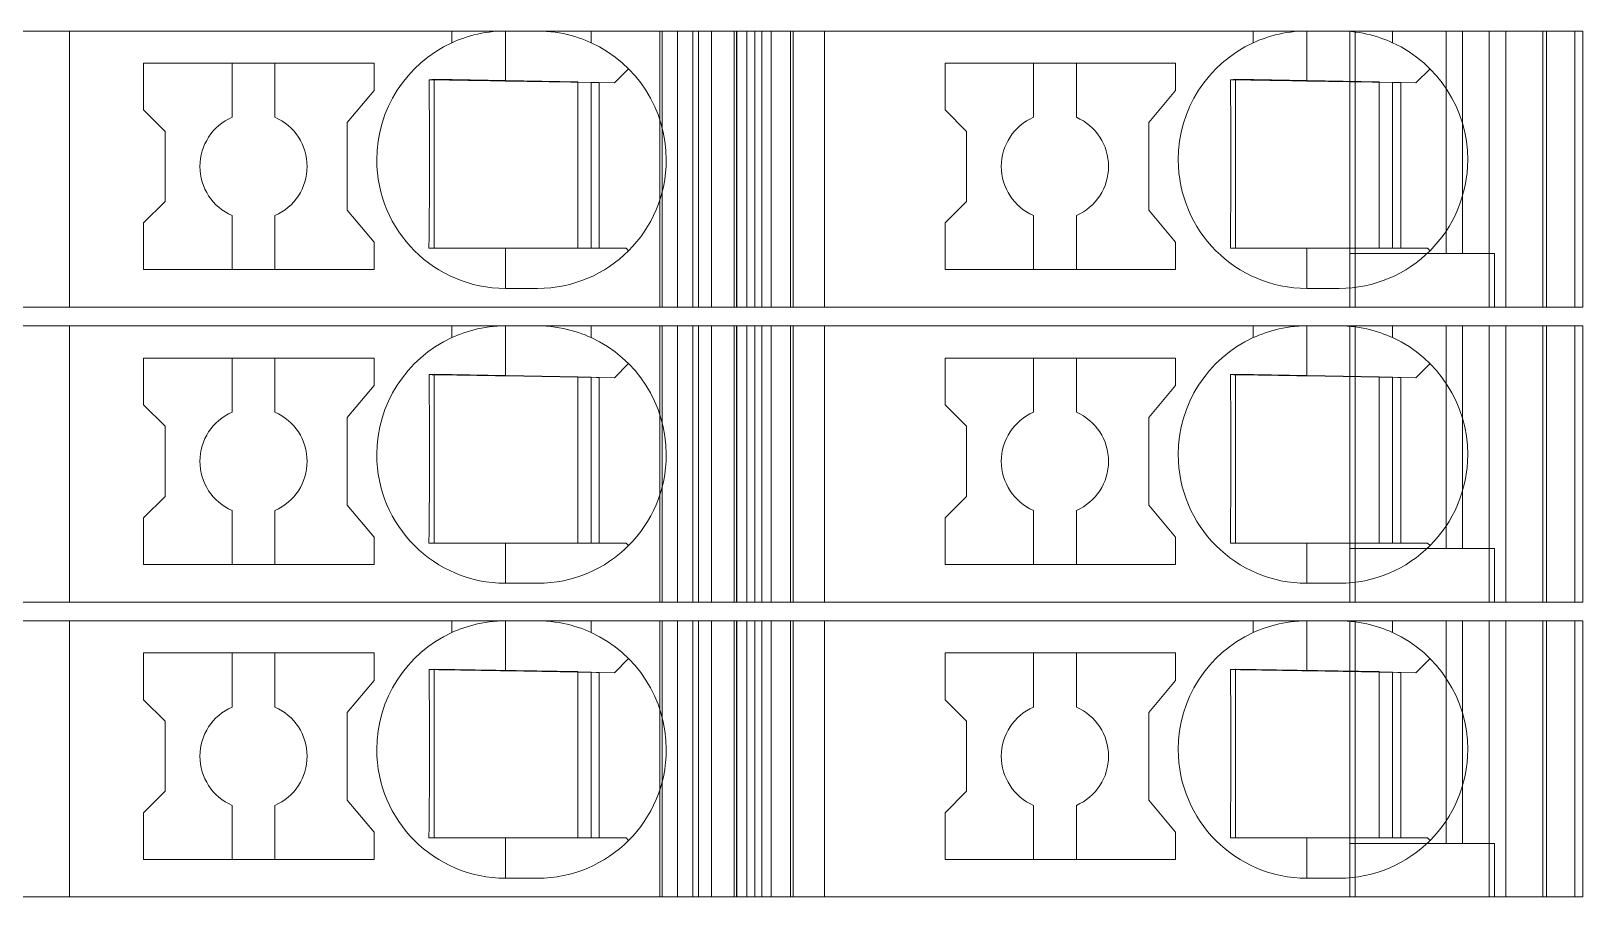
# Model space of a CAD drawing. Header units: millimetres. Extents: x 0 to 1680, y 0 to 1188.
# Drawn here: x 912.2 to 941.15, y 484.85 to 501 of the extents above; entities that cross this region are included whole.
import ezdxf
from ezdxf.enums import TextEntityAlignment as Align

# ---------------------------------------------------------------- set-up
doc = ezdxf.new("R2010")
doc.units = ezdxf.units.MM
for name, color, linetype, lineweight in [('EPLAN309', 5, 'Continuous', 5), ('EPLAN493', 5, 'Continuous', 5), ('MAIN-1', 7, 'Continuous', 5), ('MAIN-2', 7, 'Continuous', 5)]:
    doc.layers.add(name, color=color, linetype=linetype, lineweight=lineweight)
doc.styles.add('Tahoma', font='')
doc.styles.get('Tahoma').set_extended_font_data('Tahoma')

# ---------------------------------------------------------------- blocks, each defined once
blk = doc.blocks.new('EPLSYM_LibrarySPECIAL_Symbol12_Variant0_Placement8_7')
at = {"layer": 'EPLAN309', "lineweight": 13, "ltscale": 16}
blk.add_lwpolyline([(0, -5.15), (68.15, -5.15), (68.15, 0), (0, 0)], close=True, dxfattribs=at)
at = {"layer": 'EPLAN493', "color": 5, "style": 'Tahoma'}
blk.add_attdef('17_20450', text='', height=2.3478, dxfattribs=at).set_placement((0, -21.83478), align=Align.MIDDLE_RIGHT)
blk = doc.blocks.new('EPLSYM_LibrarySPECIAL_Symbol12_Variant0_Placement8_8')
at = {"layer": 'EPLAN309', "lineweight": 13, "ltscale": 16}
blk.add_lwpolyline([(0, -5.15), (68.15, -5.15), (68.15, 0), (0, 0)], close=True, dxfattribs=at)
at = {"layer": 'EPLAN493', "color": 5, "style": 'Tahoma'}
blk.add_attdef('17_20450', text='', height=2.3478, dxfattribs=at).set_placement((0, -21.83478), align=Align.MIDDLE_RIGHT)
blk = doc.blocks.new('EPLSYM_LibrarySPECIAL_Symbol12_Variant0_Placement8_9')
at = {"layer": 'EPLAN309', "lineweight": 13, "ltscale": 16}
blk.add_lwpolyline([(0, -5.15), (68.15, -5.15), (68.15, 0), (0, 0)], close=True, dxfattribs=at)
at = {"layer": 'EPLAN493', "color": 5, "style": 'Tahoma'}
blk.add_attdef('17_20450', text='', height=2.3478, dxfattribs=at).set_placement((0, -21.83478), align=Align.MIDDLE_RIGHT)

msp = doc.modelspace()

# ---------------------------------------------------------------- linework, layer by layer
at = {"layer": 'MAIN-1'}
for p, q in [((912.919, 501), (912.2, 501)), ((920.05, 501), (912.919, 501)), ((912.919, 501), (912.919, 495.85)), ((920.05, 501), (921.05, 501)), ((920.05, 500.782), (920.05, 501)), ((920.213, 500.849), (920.156, 500.827)), ((920.272, 500.87), (920.213, 500.849)), ((920.333, 500.89), (920.272, 500.87)), ((920.397, 500.909), (920.333, 500.89)), ((920.463, 500.927), (920.397, 500.909)), ((920.531, 500.943), (920.463, 500.927)), ((920.601, 500.958), (920.531, 500.943)), ((920.673, 500.97), (920.601, 500.958)), ((920.746, 500.981), (920.673, 500.97)), ((920.821, 500.989), (920.746, 500.981)), ((920.897, 500.995), (920.821, 500.989)), ((920.973, 500.999), (920.897, 500.995)), ((921.05, 501), (920.973, 500.999)), ((921.05, 500.068), (921.05, 501)), ((921.05, 501), (921.65, 501)), ((921.65, 501), (921.732, 500.999)), ((922.65, 501), (921.65, 501)), ((921.732, 500.999), (921.814, 500.994)), ((921.814, 500.994), (921.896, 500.987)), ((921.896, 500.987), (921.975, 500.978)), ((921.975, 500.978), (922.053, 500.966)), ((922.053, 500.966), (922.13, 500.952)), ((922.13, 500.952), (922.204, 500.935)), ((922.204, 500.935), (922.275, 500.917)), ((922.275, 500.917), (922.345, 500.897)), ((922.345, 500.897), (922.411, 500.876)), ((922.411, 500.876), (922.475, 500.854)), ((922.475, 500.854), (922.536, 500.831)), ((922.65, 501), (925.704, 501)), ((922.65, 500.782), (922.65, 501)), ((925.832, 501), (925.704, 501)), ((925.704, 495.85), (925.704, 501)), ((925.832, 501), (926.367, 501)), ((925.832, 495.85), (925.832, 501)), ((927, 501), (926.367, 501)), ((926.367, 495.85), (926.367, 501)), ((927, 501), (935, 501)), ((927, 495.85), (927, 501)), ((935, 501), (936, 501)), ((935, 500.782), (935, 501)), ((935.163, 500.849), (935.106, 500.827)), ((935.222, 500.87), (935.163, 500.849)), ((935.283, 500.89), (935.222, 500.87)), ((935.347, 500.909), (935.283, 500.89)), ((935.413, 500.927), (935.347, 500.909)), ((935.481, 500.943), (935.413, 500.927)), ((935.551, 500.958), (935.481, 500.943)), ((935.622, 500.97), (935.551, 500.958)), ((935.696, 500.981), (935.622, 500.97)), ((935.771, 500.989), (935.696, 500.981)), ((935.847, 500.995), (935.771, 500.989)), ((935.923, 500.999), (935.847, 500.995)), ((936, 501), (935.923, 500.999)), ((936, 500.068), (936, 501)), ((936, 501), (936.6, 501)), ((936.6, 501), (936.677, 500.999)), ((937.6, 501), (936.6, 501)), ((936.677, 500.999), (936.753, 500.995)), ((936.753, 500.995), (936.829, 500.989)), ((936.829, 500.989), (936.904, 500.981)), ((936.904, 500.981), (936.978, 500.97)), ((936.978, 500.97), (937.049, 500.958)), ((937.049, 500.958), (937.119, 500.943)), ((937.119, 500.943), (937.187, 500.927)), ((937.187, 500.927), (937.253, 500.909)), ((937.253, 500.909), (937.317, 500.89)), ((937.317, 500.89), (937.378, 500.87)), ((937.378, 500.87), (937.437, 500.849)), ((937.437, 500.849), (937.494, 500.827)), ((937.6, 501), (941, 501)), ((937.6, 500.782), (937.6, 501)), ((941, 495.85), (941, 501)), ((920.102, 500.805), (920.05, 500.782)), ((920.156, 500.827), (920.102, 500.805)), ((922.536, 500.831), (922.594, 500.806)), ((922.594, 500.806), (922.65, 500.782)), ((935.052, 500.805), (935, 500.782)), ((935.106, 500.827), (935.052, 500.805)), ((937.494, 500.827), (937.548, 500.805)), ((937.548, 500.805), (937.6, 500.782)), ((914.3, 500.4), (914.3, 499.529)), ((914.3, 500.4), (918.6, 500.4)), ((915.95, 500.4), (915.95, 499.392)), ((916.75, 499.392), (916.75, 500.4)), ((918.6, 499.889), (918.6, 500.4)), ((923.083, 500.033), (923.347, 500.297)), ((929.25, 500.4), (929.25, 499.529)), ((929.25, 500.4), (933.55, 500.4)), ((930.9, 500.4), (930.9, 499.392)), ((931.7, 499.392), (931.7, 500.4)), ((933.55, 499.889), (933.55, 500.4)), ((938.033, 500.033), (938.297, 500.297)), ((919.624, 500.092), (919.625, 500.022)), ((919.685, 500.091), (919.624, 500.092)), ((919.625, 500.022), (919.625, 499.95)), ((919.746, 500.09), (919.685, 500.091)), ((919.721, 500.091), (919.721, 496.95)), ((919.809, 500.089), (919.746, 500.09)), ((919.873, 500.088), (919.809, 500.089)), ((919.937, 500.087), (919.873, 500.088)), ((920.003, 500.086), (919.937, 500.087)), ((920.071, 500.085), (920.003, 500.086)), ((920.14, 500.084), (920.071, 500.085)), ((920.21, 500.082), (920.14, 500.084)), ((920.283, 500.081), (920.21, 500.082)), ((920.358, 500.08), (920.283, 500.081)), ((920.435, 500.079), (920.358, 500.08)), ((920.514, 500.077), (920.435, 500.079)), ((920.597, 500.076), (920.514, 500.077)), ((920.682, 500.075), (920.597, 500.076)), ((920.771, 500.073), (920.682, 500.075)), ((920.862, 500.071), (920.771, 500.073)), ((920.955, 500.07), (920.862, 500.071)), ((921.05, 500.068), (920.955, 500.07)), ((921.05, 500.068), (923.083, 500.033)), ((922.4, 500.045), (922.4, 496.95)), ((922.65, 496.95), (922.65, 500.04)), ((922.8, 500.038), (922.8, 496.95)), ((934.574, 500.092), (934.574, 500.022)), ((934.635, 500.091), (934.574, 500.092)), ((934.574, 500.022), (934.575, 499.95)), ((934.696, 500.09), (934.635, 500.091)), ((934.671, 500.091), (934.671, 496.95)), ((934.759, 500.089), (934.696, 500.09)), ((934.822, 500.088), (934.759, 500.089)), ((934.887, 500.087), (934.822, 500.088)), ((934.953, 500.086), (934.887, 500.087)), ((935.021, 500.085), (934.953, 500.086)), ((935.09, 500.084), (935.021, 500.085)), ((935.16, 500.082), (935.09, 500.084)), ((935.233, 500.081), (935.16, 500.082)), ((935.307, 500.08), (935.233, 500.081)), ((935.385, 500.079), (935.307, 500.08)), ((935.464, 500.077), (935.385, 500.079)), ((935.547, 500.076), (935.464, 500.077)), ((935.632, 500.075), (935.547, 500.076)), ((935.72, 500.073), (935.632, 500.075)), ((935.812, 500.071), (935.72, 500.073)), ((935.905, 500.07), (935.812, 500.071)), ((936, 500.068), (935.905, 500.07)), ((936, 500.068), (938.033, 500.033)), ((937.35, 500.045), (937.35, 496.95)), ((937.6, 496.95), (937.6, 500.04)), ((937.75, 500.038), (937.75, 496.95)), ((918.1, 499.293), (918.6, 499.889)), ((919.625, 499.95), (919.626, 499.877)), ((919.626, 499.877), (919.627, 499.803)), ((919.627, 499.803), (919.628, 499.727)), ((919.628, 499.727), (919.628, 499.649)), ((933.05, 499.293), (933.55, 499.889)), ((934.575, 499.95), (934.576, 499.877)), ((934.576, 499.877), (934.577, 499.803)), ((934.577, 499.803), (934.577, 499.727)), ((934.577, 499.727), (934.578, 499.649)), ((914.7, 499.129), (914.3, 499.529)), ((919.628, 499.649), (919.629, 499.57)), ((919.629, 499.57), (919.63, 499.488)), ((919.63, 499.488), (919.63, 499.404)), ((919.63, 499.404), (919.631, 499.317)), ((929.65, 499.129), (929.25, 499.529)), ((934.578, 499.649), (934.579, 499.57)), ((934.579, 499.57), (934.58, 499.488)), ((934.58, 499.488), (934.58, 499.404)), ((934.58, 499.404), (934.581, 499.317)), ((914.7, 499.129), (914.7, 497.821)), ((918.1, 499.293), (918.1, 497.657)), ((919.631, 499.317), (919.631, 499.226)), ((919.631, 499.226), (919.632, 499.132)), ((919.632, 499.132), (919.633, 499.034)), ((929.65, 499.129), (929.65, 497.821)), ((933.05, 499.293), (933.05, 497.657)), ((934.581, 499.317), (934.581, 499.226)), ((934.581, 499.226), (934.582, 499.132)), ((934.582, 499.132), (934.582, 499.034)), ((919.633, 499.034), (919.633, 498.931)), ((919.633, 498.931), (919.633, 498.824)), ((919.633, 498.824), (919.633, 498.713)), ((934.582, 499.034), (934.583, 498.931)), ((934.583, 498.931), (934.583, 498.824)), ((934.583, 498.824), (934.583, 498.713)), ((919.633, 498.713), (919.634, 498.6)), ((919.634, 498.6), (919.633, 498.479)), ((934.583, 498.713), (934.583, 498.6)), ((934.583, 498.6), (934.583, 498.479)), ((919.633, 498.247), (919.632, 498.138)), ((919.633, 498.479), (919.633, 498.361)), ((919.633, 498.361), (919.633, 498.247)), ((934.583, 498.247), (934.582, 498.138)), ((934.583, 498.479), (934.583, 498.361)), ((934.583, 498.361), (934.583, 498.247)), ((919.632, 498.034), (919.631, 497.934)), ((919.632, 498.138), (919.632, 498.034)), ((934.582, 498.034), (934.581, 497.934)), ((934.582, 498.138), (934.582, 498.034)), ((914.7, 497.821), (914.3, 497.421)), ((918.1, 497.657), (918.6, 497.061)), ((919.629, 497.659), (919.628, 497.573)), ((919.63, 497.748), (919.629, 497.659)), ((919.631, 497.839), (919.63, 497.748)), ((919.631, 497.934), (919.631, 497.839)), ((929.65, 497.821), (929.25, 497.421)), ((933.05, 497.657), (933.55, 497.061)), ((934.579, 497.659), (934.578, 497.573)), ((934.58, 497.748), (934.579, 497.659)), ((934.581, 497.839), (934.58, 497.748)), ((934.581, 497.934), (934.581, 497.839)), ((914.3, 497.421), (914.3, 496.55)), ((915.95, 497.558), (915.95, 496.55)), ((916.75, 497.558), (916.75, 496.55)), ((919.627, 497.408), (919.626, 497.329)), ((919.628, 497.49), (919.627, 497.408)), ((919.628, 497.573), (919.628, 497.49)), ((929.25, 497.421), (929.25, 496.55)), ((930.9, 497.558), (930.9, 496.55)), ((931.7, 497.558), (931.7, 496.55)), ((934.577, 497.408), (934.576, 497.329)), ((934.578, 497.49), (934.577, 497.408)), ((934.578, 497.573), (934.578, 497.49)), ((919.624, 497.098), (919.623, 497.024)), ((919.625, 497.25), (919.624, 497.174)), ((919.624, 497.174), (919.624, 497.098)), ((919.626, 497.329), (919.625, 497.25)), ((934.574, 497.098), (934.573, 497.024)), ((934.575, 497.25), (934.574, 497.174)), ((934.574, 497.174), (934.574, 497.098)), ((934.576, 497.329), (934.575, 497.25)), ((918.6, 496.55), (918.6, 497.061)), ((919.623, 497.024), (919.622, 496.95)), ((919.622, 496.95), (919.683, 496.95)), ((919.683, 496.95), (919.746, 496.95)), ((919.746, 496.95), (919.809, 496.95)), ((919.809, 496.95), (919.873, 496.95)), ((919.873, 496.95), (919.939, 496.95)), ((919.939, 496.95), (920.005, 496.95)), ((920.005, 496.95), (920.074, 496.95)), ((920.074, 496.95), (920.144, 496.95)), ((920.144, 496.95), (920.215, 496.95)), ((920.215, 496.95), (920.289, 496.95)), ((920.289, 496.95), (920.364, 496.95)), ((920.364, 496.95), (920.442, 496.95)), ((920.442, 496.95), (920.522, 496.95)), ((920.522, 496.95), (920.605, 496.95)), ((920.605, 496.95), (920.69, 496.95)), ((920.69, 496.95), (920.778, 496.95)), ((920.778, 496.95), (920.867, 496.95)), ((920.867, 496.95), (920.958, 496.95)), ((920.958, 496.95), (921.05, 496.95)), ((921.05, 496.95), (923.3, 496.95)), ((921.05, 496.95), (921.05, 496.2)), ((923.347, 496.903), (923.3, 496.95)), ((933.55, 496.55), (933.55, 497.061)), ((934.573, 497.024), (934.572, 496.95)), ((934.572, 496.95), (934.633, 496.95)), ((934.633, 496.95), (934.695, 496.95)), ((934.695, 496.95), (934.759, 496.95)), ((934.759, 496.95), (934.823, 496.95)), ((934.823, 496.95), (934.889, 496.95)), ((934.889, 496.95), (934.955, 496.95)), ((934.955, 496.95), (935.024, 496.95)), ((935.024, 496.95), (935.093, 496.95)), ((935.093, 496.95), (935.165, 496.95)), ((935.165, 496.95), (935.239, 496.95)), ((935.239, 496.95), (935.314, 496.95)), ((935.314, 496.95), (935.392, 496.95)), ((935.392, 496.95), (935.472, 496.95)), ((935.472, 496.95), (935.555, 496.95)), ((935.555, 496.95), (935.64, 496.95)), ((935.64, 496.95), (935.727, 496.95)), ((935.727, 496.95), (935.817, 496.95)), ((935.817, 496.95), (935.908, 496.95)), ((935.908, 496.95), (936, 496.95)), ((936, 496.95), (936, 496.2)), ((936, 496.95), (938.25, 496.95)), ((938.297, 496.903), (938.25, 496.95)), ((918.6, 496.55), (914.3, 496.55)), ((933.55, 496.55), (929.25, 496.55)), ((921.65, 496.2), (921.05, 496.2)), ((936.6, 496.2), (936, 496.2)), ((912.919, 495.85), (912.2, 495.85)), ((912.919, 495.85), (925.704, 495.85)), ((924.544, 495.85), (924.544, 495.85)), ((924.65, 495.85), (924.65, 495.85)), ((925.832, 495.85), (925.704, 495.85)), ((925.832, 495.85), (926.367, 495.85)), ((927, 495.85), (926.367, 495.85)), ((927, 495.85), (941, 495.85)), ((939.5, 495.85), (939.5, 495.85)), ((912.919, 495.5), (912.2, 495.5)), ((920.05, 495.5), (912.919, 495.5)), ((912.919, 495.5), (912.919, 490.35)), ((920.05, 495.5), (921.05, 495.5)), ((920.05, 495.282), (920.05, 495.5)), ((920.213, 495.349), (920.156, 495.327)), ((920.272, 495.37), (920.213, 495.349)), ((920.333, 495.39), (920.272, 495.37)), ((920.397, 495.409), (920.333, 495.39)), ((920.463, 495.427), (920.397, 495.409)), ((920.531, 495.443), (920.463, 495.427)), ((920.601, 495.458), (920.531, 495.443)), ((920.673, 495.47), (920.601, 495.458)), ((920.746, 495.481), (920.673, 495.47)), ((920.821, 495.489), (920.746, 495.481)), ((920.897, 495.495), (920.821, 495.489)), ((920.973, 495.499), (920.897, 495.495)), ((921.05, 495.5), (920.973, 495.499)), ((921.05, 494.568), (921.05, 495.5)), ((921.05, 495.5), (921.65, 495.5)), ((921.65, 495.5), (921.732, 495.499)), ((922.65, 495.5), (921.65, 495.5)), ((921.732, 495.499), (921.814, 495.494)), ((921.814, 495.494), (921.896, 495.487)), ((921.896, 495.487), (921.975, 495.478)), ((921.975, 495.478), (922.053, 495.466)), ((922.053, 495.466), (922.13, 495.452)), ((922.13, 495.452), (922.204, 495.435)), ((922.204, 495.435), (922.275, 495.417)), ((922.275, 495.417), (922.345, 495.397)), ((922.345, 495.397), (922.411, 495.376)), ((922.411, 495.376), (922.475, 495.354)), ((922.475, 495.354), (922.536, 495.331)), ((922.65, 495.5), (925.704, 495.5)), ((922.65, 495.282), (922.65, 495.5)), ((925.832, 495.5), (925.704, 495.5)), ((925.704, 490.35), (925.704, 495.5)), ((925.832, 495.5), (926.367, 495.5)), ((925.832, 490.35), (925.832, 495.5)), ((927, 495.5), (926.367, 495.5)), ((926.367, 490.35), (926.367, 495.5)), ((927, 495.5), (935, 495.5)), ((927, 490.35), (927, 495.5)), ((935, 495.5), (936, 495.5)), ((935, 495.282), (935, 495.5)), ((935.163, 495.349), (935.106, 495.327)), ((935.222, 495.37), (935.163, 495.349)), ((935.283, 495.39), (935.222, 495.37)), ((935.347, 495.409), (935.283, 495.39)), ((935.413, 495.427), (935.347, 495.409)), ((935.481, 495.443), (935.413, 495.427)), ((935.551, 495.458), (935.481, 495.443)), ((935.622, 495.47), (935.551, 495.458)), ((935.696, 495.481), (935.622, 495.47)), ((935.771, 495.489), (935.696, 495.481)), ((935.847, 495.495), (935.771, 495.489)), ((935.923, 495.499), (935.847, 495.495)), ((936, 495.5), (935.923, 495.499)), ((936, 494.568), (936, 495.5)), ((936, 495.5), (936.6, 495.5)), ((936.6, 495.5), (936.677, 495.499)), ((937.6, 495.5), (936.6, 495.5)), ((936.677, 495.499), (936.753, 495.495)), ((936.753, 495.495), (936.829, 495.489)), ((936.829, 495.489), (936.904, 495.481)), ((936.904, 495.481), (936.978, 495.47)), ((936.978, 495.47), (937.049, 495.458)), ((937.049, 495.458), (937.119, 495.443)), ((937.119, 495.443), (937.187, 495.427)), ((937.187, 495.427), (937.253, 495.409)), ((937.253, 495.409), (937.317, 495.39)), ((937.317, 495.39), (937.378, 495.37)), ((937.378, 495.37), (937.437, 495.349)), ((937.437, 495.349), (937.494, 495.327)), ((937.6, 495.5), (941, 495.5)), ((937.6, 495.282), (937.6, 495.5)), ((941, 490.35), (941, 495.5)), ((920.102, 495.305), (920.05, 495.282)), ((920.156, 495.327), (920.102, 495.305)), ((922.536, 495.331), (922.594, 495.306)), ((922.594, 495.306), (922.65, 495.282)), ((935.052, 495.305), (935, 495.282)), ((935.106, 495.327), (935.052, 495.305)), ((937.494, 495.327), (937.548, 495.305)), ((937.548, 495.305), (937.6, 495.282)), ((914.3, 494.9), (914.3, 494.029)), ((914.3, 494.9), (918.6, 494.9)), ((915.95, 494.9), (915.95, 493.892)), ((916.75, 493.892), (916.75, 494.9)), ((918.6, 494.389), (918.6, 494.9)), ((923.083, 494.533), (923.347, 494.797)), ((929.25, 494.9), (929.25, 494.029)), ((929.25, 494.9), (933.55, 494.9)), ((930.9, 494.9), (930.9, 493.892)), ((931.7, 493.892), (931.7, 494.9)), ((933.55, 494.389), (933.55, 494.9)), ((938.033, 494.533), (938.297, 494.797)), ((919.624, 494.592), (919.625, 494.522)), ((919.685, 494.591), (919.624, 494.592)), ((919.625, 494.522), (919.625, 494.45)), ((919.746, 494.59), (919.685, 494.591)), ((919.721, 494.591), (919.721, 491.45)), ((919.809, 494.589), (919.746, 494.59)), ((919.873, 494.588), (919.809, 494.589)), ((919.937, 494.587), (919.873, 494.588)), ((920.003, 494.586), (919.937, 494.587)), ((920.071, 494.585), (920.003, 494.586)), ((920.14, 494.584), (920.071, 494.585)), ((920.21, 494.582), (920.14, 494.584)), ((920.283, 494.581), (920.21, 494.582)), ((920.358, 494.58), (920.283, 494.581)), ((920.435, 494.579), (920.358, 494.58)), ((920.514, 494.577), (920.435, 494.579)), ((920.597, 494.576), (920.514, 494.577)), ((920.682, 494.575), (920.597, 494.576)), ((920.771, 494.573), (920.682, 494.575)), ((920.862, 494.571), (920.771, 494.573)), ((920.955, 494.57), (920.862, 494.571)), ((921.05, 494.568), (920.955, 494.57)), ((921.05, 494.568), (923.083, 494.533)), ((922.4, 494.545), (922.4, 491.45)), ((922.65, 491.45), (922.65, 494.54)), ((922.8, 494.538), (922.8, 491.45)), ((934.574, 494.592), (934.574, 494.522)), ((934.635, 494.591), (934.574, 494.592)), ((934.574, 494.522), (934.575, 494.45)), ((934.696, 494.59), (934.635, 494.591)), ((934.671, 494.591), (934.671, 491.45)), ((934.759, 494.589), (934.696, 494.59)), ((934.822, 494.588), (934.759, 494.589)), ((934.887, 494.587), (934.822, 494.588)), ((934.953, 494.586), (934.887, 494.587)), ((935.021, 494.585), (934.953, 494.586)), ((935.09, 494.584), (935.021, 494.585)), ((935.16, 494.582), (935.09, 494.584)), ((935.233, 494.581), (935.16, 494.582)), ((935.307, 494.58), (935.233, 494.581)), ((935.385, 494.579), (935.307, 494.58)), ((935.464, 494.577), (935.385, 494.579)), ((935.547, 494.576), (935.464, 494.577)), ((935.632, 494.575), (935.547, 494.576)), ((935.72, 494.573), (935.632, 494.575)), ((935.812, 494.571), (935.72, 494.573)), ((935.905, 494.57), (935.812, 494.571)), ((936, 494.568), (935.905, 494.57)), ((936, 494.568), (938.033, 494.533)), ((937.35, 494.545), (937.35, 491.45)), ((937.6, 491.45), (937.6, 494.54)), ((937.75, 494.538), (937.75, 491.45)), ((918.1, 493.793), (918.6, 494.389)), ((919.625, 494.45), (919.626, 494.377)), ((919.626, 494.377), (919.627, 494.303)), ((919.627, 494.303), (919.628, 494.227)), ((919.628, 494.227), (919.628, 494.149)), ((933.05, 493.793), (933.55, 494.389)), ((934.575, 494.45), (934.576, 494.377)), ((934.576, 494.377), (934.577, 494.303)), ((934.577, 494.303), (934.577, 494.227)), ((934.577, 494.227), (934.578, 494.149)), ((914.7, 493.629), (914.3, 494.029)), ((919.628, 494.149), (919.629, 494.07)), ((919.629, 494.07), (919.63, 493.988)), ((919.63, 493.988), (919.63, 493.904)), ((919.63, 493.904), (919.631, 493.817)), ((929.65, 493.629), (929.25, 494.029)), ((934.578, 494.149), (934.579, 494.07)), ((934.579, 494.07), (934.58, 493.988)), ((934.58, 493.988), (934.58, 493.904)), ((934.58, 493.904), (934.581, 493.817)), ((914.7, 493.629), (914.7, 492.321)), ((918.1, 493.793), (918.1, 492.157)), ((919.631, 493.817), (919.631, 493.726)), ((919.631, 493.726), (919.632, 493.632)), ((919.632, 493.632), (919.633, 493.534)), ((929.65, 493.629), (929.65, 492.321)), ((933.05, 493.793), (933.05, 492.157)), ((934.581, 493.817), (934.581, 493.726)), ((934.581, 493.726), (934.582, 493.632)), ((934.582, 493.632), (934.582, 493.534)), ((919.633, 493.534), (919.633, 493.431)), ((919.633, 493.431), (919.633, 493.324)), ((919.633, 493.324), (919.633, 493.213)), ((934.582, 493.534), (934.583, 493.431)), ((934.583, 493.431), (934.583, 493.324)), ((934.583, 493.324), (934.583, 493.213)), ((919.633, 493.213), (919.634, 493.1)), ((919.634, 493.1), (919.633, 492.979)), ((934.583, 493.213), (934.583, 493.1)), ((934.583, 493.1), (934.583, 492.979)), ((919.633, 492.747), (919.632, 492.638)), ((919.633, 492.979), (919.633, 492.861)), ((919.633, 492.861), (919.633, 492.747)), ((934.583, 492.747), (934.582, 492.638)), ((934.583, 492.979), (934.583, 492.861)), ((934.583, 492.861), (934.583, 492.747)), ((919.632, 492.534), (919.631, 492.434)), ((919.632, 492.638), (919.632, 492.534)), ((934.582, 492.534), (934.581, 492.434)), ((934.582, 492.638), (934.582, 492.534)), ((914.7, 492.321), (914.3, 491.921)), ((918.1, 492.157), (918.6, 491.561)), ((919.629, 492.159), (919.628, 492.073)), ((919.63, 492.248), (919.629, 492.159)), ((919.631, 492.339), (919.63, 492.248)), ((919.631, 492.434), (919.631, 492.339)), ((929.65, 492.321), (929.25, 491.921)), ((933.05, 492.157), (933.55, 491.561)), ((934.579, 492.159), (934.578, 492.073)), ((934.58, 492.248), (934.579, 492.159)), ((934.581, 492.339), (934.58, 492.248)), ((934.581, 492.434), (934.581, 492.339)), ((914.3, 491.921), (914.3, 491.05)), ((915.95, 492.058), (915.95, 491.05)), ((916.75, 492.058), (916.75, 491.05)), ((919.627, 491.908), (919.626, 491.829)), ((919.628, 491.99), (919.627, 491.908)), ((919.628, 492.073), (919.628, 491.99)), ((929.25, 491.921), (929.25, 491.05)), ((930.9, 492.058), (930.9, 491.05)), ((931.7, 492.058), (931.7, 491.05)), ((934.577, 491.908), (934.576, 491.829)), ((934.578, 491.99), (934.577, 491.908)), ((934.578, 492.073), (934.578, 491.99)), ((919.624, 491.598), (919.623, 491.524)), ((919.625, 491.75), (919.624, 491.674)), ((919.624, 491.674), (919.624, 491.598)), ((919.626, 491.829), (919.625, 491.75)), ((934.574, 491.598), (934.573, 491.524)), ((934.575, 491.75), (934.574, 491.674)), ((934.574, 491.674), (934.574, 491.598)), ((934.576, 491.829), (934.575, 491.75)), ((918.6, 491.05), (918.6, 491.561)), ((919.623, 491.524), (919.622, 491.45)), ((919.622, 491.45), (919.683, 491.45)), ((919.683, 491.45), (919.746, 491.45)), ((919.746, 491.45), (919.809, 491.45)), ((919.809, 491.45), (919.873, 491.45)), ((919.873, 491.45), (919.939, 491.45)), ((919.939, 491.45), (920.005, 491.45)), ((920.005, 491.45), (920.074, 491.45)), ((920.074, 491.45), (920.144, 491.45)), ((920.144, 491.45), (920.215, 491.45)), ((920.215, 491.45), (920.289, 491.45)), ((920.289, 491.45), (920.364, 491.45)), ((920.364, 491.45), (920.442, 491.45)), ((920.442, 491.45), (920.522, 491.45)), ((920.522, 491.45), (920.605, 491.45)), ((920.605, 491.45), (920.69, 491.45)), ((920.69, 491.45), (920.778, 491.45)), ((920.778, 491.45), (920.867, 491.45)), ((920.867, 491.45), (920.958, 491.45)), ((920.958, 491.45), (921.05, 491.45)), ((921.05, 491.45), (923.3, 491.45)), ((921.05, 491.45), (921.05, 490.7)), ((923.347, 491.403), (923.3, 491.45)), ((933.55, 491.05), (933.55, 491.561)), ((934.573, 491.524), (934.572, 491.45)), ((934.572, 491.45), (934.633, 491.45)), ((934.633, 491.45), (934.695, 491.45)), ((934.695, 491.45), (934.759, 491.45)), ((934.759, 491.45), (934.823, 491.45)), ((934.823, 491.45), (934.889, 491.45)), ((934.889, 491.45), (934.955, 491.45)), ((934.955, 491.45), (935.024, 491.45)), ((935.024, 491.45), (935.093, 491.45)), ((935.093, 491.45), (935.165, 491.45)), ((935.165, 491.45), (935.239, 491.45)), ((935.239, 491.45), (935.314, 491.45)), ((935.314, 491.45), (935.392, 491.45)), ((935.392, 491.45), (935.472, 491.45)), ((935.472, 491.45), (935.555, 491.45)), ((935.555, 491.45), (935.64, 491.45)), ((935.64, 491.45), (935.727, 491.45)), ((935.727, 491.45), (935.817, 491.45)), ((935.817, 491.45), (935.908, 491.45)), ((935.908, 491.45), (936, 491.45)), ((936, 491.45), (936, 490.7)), ((936, 491.45), (938.25, 491.45)), ((938.297, 491.403), (938.25, 491.45)), ((918.6, 491.05), (914.3, 491.05)), ((933.55, 491.05), (929.25, 491.05)), ((921.65, 490.7), (921.05, 490.7)), ((936.6, 490.7), (936, 490.7)), ((912.919, 490.35), (912.2, 490.35)), ((912.919, 490.35), (925.704, 490.35)), ((924.544, 490.35), (924.544, 490.35)), ((924.65, 490.35), (924.65, 490.35)), ((925.832, 490.35), (925.704, 490.35)), ((925.832, 490.35), (926.367, 490.35)), ((927, 490.35), (926.367, 490.35)), ((927, 490.35), (941, 490.35)), ((939.5, 490.35), (939.5, 490.35)), ((912.919, 490), (912.2, 490)), ((920.05, 490), (912.919, 490)), ((912.919, 490), (912.919, 484.85)), ((920.05, 490), (921.05, 490)), ((920.05, 489.782), (920.05, 490)), ((920.213, 489.849), (920.156, 489.827)), ((920.272, 489.87), (920.213, 489.849)), ((920.333, 489.89), (920.272, 489.87)), ((920.397, 489.909), (920.333, 489.89)), ((920.463, 489.927), (920.397, 489.909)), ((920.531, 489.943), (920.463, 489.927)), ((920.601, 489.958), (920.531, 489.943)), ((920.673, 489.97), (920.601, 489.958)), ((920.746, 489.981), (920.673, 489.97)), ((920.821, 489.989), (920.746, 489.981)), ((920.897, 489.995), (920.821, 489.989)), ((920.973, 489.999), (920.897, 489.995)), ((921.05, 490), (920.973, 489.999)), ((921.05, 489.068), (921.05, 490)), ((921.05, 490), (921.65, 490)), ((921.65, 490), (921.732, 489.999)), ((922.65, 490), (921.65, 490)), ((921.732, 489.999), (921.814, 489.994)), ((921.814, 489.994), (921.896, 489.987)), ((921.896, 489.987), (921.975, 489.978)), ((921.975, 489.978), (922.053, 489.966)), ((922.053, 489.966), (922.13, 489.952)), ((922.13, 489.952), (922.204, 489.935)), ((922.204, 489.935), (922.275, 489.917)), ((922.275, 489.917), (922.345, 489.897)), ((922.345, 489.897), (922.411, 489.876)), ((922.411, 489.876), (922.475, 489.854)), ((922.475, 489.854), (922.536, 489.831)), ((922.65, 490), (925.704, 490)), ((922.65, 489.782), (922.65, 490)), ((925.832, 490), (925.704, 490)), ((925.704, 484.85), (925.704, 490)), ((925.832, 490), (926.367, 490)), ((925.832, 484.85), (925.832, 490)), ((927, 490), (926.367, 490)), ((926.367, 484.85), (926.367, 490)), ((927, 490), (935, 490)), ((927, 484.85), (927, 490)), ((935, 490), (936, 490)), ((935, 489.782), (935, 490)), ((935.163, 489.849), (935.106, 489.827)), ((935.222, 489.87), (935.163, 489.849)), ((935.283, 489.89), (935.222, 489.87)), ((935.347, 489.909), (935.283, 489.89)), ((935.413, 489.927), (935.347, 489.909)), ((935.481, 489.943), (935.413, 489.927)), ((935.551, 489.958), (935.481, 489.943)), ((935.622, 489.97), (935.551, 489.958)), ((935.696, 489.981), (935.622, 489.97)), ((935.771, 489.989), (935.696, 489.981)), ((935.847, 489.995), (935.771, 489.989)), ((935.923, 489.999), (935.847, 489.995)), ((936, 490), (935.923, 489.999)), ((936, 489.068), (936, 490)), ((936, 490), (936.6, 490)), ((936.6, 490), (936.677, 489.999)), ((937.6, 490), (936.6, 490)), ((936.677, 489.999), (936.753, 489.995)), ((936.753, 489.995), (936.829, 489.989)), ((936.829, 489.989), (936.904, 489.981)), ((936.904, 489.981), (936.978, 489.97)), ((936.978, 489.97), (937.049, 489.958)), ((937.049, 489.958), (937.119, 489.943)), ((937.119, 489.943), (937.187, 489.927)), ((937.187, 489.927), (937.253, 489.909)), ((937.253, 489.909), (937.317, 489.89)), ((937.317, 489.89), (937.378, 489.87)), ((937.378, 489.87), (937.437, 489.849)), ((937.437, 489.849), (937.494, 489.827)), ((937.6, 490), (941, 490)), ((937.6, 489.782), (937.6, 490)), ((941, 484.85), (941, 490)), ((920.102, 489.805), (920.05, 489.782)), ((920.156, 489.827), (920.102, 489.805)), ((922.536, 489.831), (922.594, 489.806)), ((922.594, 489.806), (922.65, 489.782)), ((935.052, 489.805), (935, 489.782)), ((935.106, 489.827), (935.052, 489.805)), ((937.494, 489.827), (937.548, 489.805)), ((937.548, 489.805), (937.6, 489.782)), ((914.3, 489.4), (914.3, 488.529)), ((914.3, 489.4), (918.6, 489.4)), ((915.95, 489.4), (915.95, 488.392)), ((916.75, 488.392), (916.75, 489.4)), ((918.6, 488.889), (918.6, 489.4)), ((923.083, 489.033), (923.347, 489.297)), ((929.25, 489.4), (929.25, 488.529)), ((929.25, 489.4), (933.55, 489.4)), ((930.9, 489.4), (930.9, 488.392)), ((931.7, 488.392), (931.7, 489.4)), ((933.55, 488.889), (933.55, 489.4)), ((938.033, 489.033), (938.297, 489.297)), ((919.624, 489.092), (919.625, 489.022)), ((919.685, 489.091), (919.624, 489.092)), ((919.625, 489.022), (919.625, 488.95)), ((919.746, 489.09), (919.685, 489.091)), ((919.721, 489.091), (919.721, 485.95)), ((919.809, 489.089), (919.746, 489.09)), ((919.873, 489.088), (919.809, 489.089)), ((919.937, 489.087), (919.873, 489.088)), ((920.003, 489.086), (919.937, 489.087)), ((920.071, 489.085), (920.003, 489.086)), ((920.14, 489.084), (920.071, 489.085)), ((920.21, 489.082), (920.14, 489.084)), ((920.283, 489.081), (920.21, 489.082)), ((920.358, 489.08), (920.283, 489.081)), ((920.435, 489.079), (920.358, 489.08)), ((920.514, 489.077), (920.435, 489.079)), ((920.597, 489.076), (920.514, 489.077)), ((920.682, 489.075), (920.597, 489.076)), ((920.771, 489.073), (920.682, 489.075)), ((920.862, 489.071), (920.771, 489.073)), ((920.955, 489.07), (920.862, 489.071)), ((921.05, 489.068), (920.955, 489.07)), ((921.05, 489.068), (923.083, 489.033)), ((922.4, 489.045), (922.4, 485.95)), ((922.65, 485.95), (922.65, 489.04)), ((922.8, 489.038), (922.8, 485.95)), ((934.574, 489.092), (934.574, 489.022)), ((934.635, 489.091), (934.574, 489.092)), ((934.574, 489.022), (934.575, 488.95)), ((934.696, 489.09), (934.635, 489.091)), ((934.671, 489.091), (934.671, 485.95)), ((934.759, 489.089), (934.696, 489.09)), ((934.822, 489.088), (934.759, 489.089)), ((934.887, 489.087), (934.822, 489.088)), ((934.953, 489.086), (934.887, 489.087)), ((935.021, 489.085), (934.953, 489.086)), ((935.09, 489.084), (935.021, 489.085)), ((935.16, 489.082), (935.09, 489.084)), ((935.233, 489.081), (935.16, 489.082)), ((935.307, 489.08), (935.233, 489.081)), ((935.385, 489.079), (935.307, 489.08)), ((935.464, 489.077), (935.385, 489.079)), ((935.547, 489.076), (935.464, 489.077)), ((935.632, 489.075), (935.547, 489.076)), ((935.72, 489.073), (935.632, 489.075)), ((935.812, 489.071), (935.72, 489.073)), ((935.905, 489.07), (935.812, 489.071)), ((936, 489.068), (935.905, 489.07)), ((936, 489.068), (938.033, 489.033)), ((937.35, 489.045), (937.35, 485.95)), ((937.6, 485.95), (937.6, 489.04)), ((937.75, 489.038), (937.75, 485.95)), ((918.1, 488.293), (918.6, 488.889)), ((919.625, 488.95), (919.626, 488.877)), ((919.626, 488.877), (919.627, 488.803)), ((919.627, 488.803), (919.628, 488.727)), ((919.628, 488.727), (919.628, 488.649)), ((933.05, 488.293), (933.55, 488.889)), ((934.575, 488.95), (934.576, 488.877)), ((934.576, 488.877), (934.577, 488.803)), ((934.577, 488.803), (934.577, 488.727)), ((934.577, 488.727), (934.578, 488.649)), ((914.7, 488.129), (914.3, 488.529)), ((919.628, 488.649), (919.629, 488.57)), ((919.629, 488.57), (919.63, 488.488)), ((919.63, 488.488), (919.63, 488.404)), ((919.63, 488.404), (919.631, 488.317)), ((929.65, 488.129), (929.25, 488.529)), ((934.578, 488.649), (934.579, 488.57)), ((934.579, 488.57), (934.58, 488.488)), ((934.58, 488.488), (934.58, 488.404)), ((934.58, 488.404), (934.581, 488.317)), ((914.7, 488.129), (914.7, 486.821)), ((918.1, 488.293), (918.1, 486.657)), ((919.631, 488.317), (919.631, 488.226)), ((919.631, 488.226), (919.632, 488.132)), ((919.632, 488.132), (919.633, 488.034)), ((929.65, 488.129), (929.65, 486.821)), ((933.05, 488.293), (933.05, 486.657)), ((934.581, 488.317), (934.581, 488.226)), ((934.581, 488.226), (934.582, 488.132)), ((934.582, 488.132), (934.582, 488.034)), ((919.633, 488.034), (919.633, 487.931)), ((919.633, 487.931), (919.633, 487.824)), ((919.633, 487.824), (919.633, 487.713)), ((934.582, 488.034), (934.583, 487.931)), ((934.583, 487.931), (934.583, 487.824)), ((934.583, 487.824), (934.583, 487.713)), ((919.633, 487.713), (919.634, 487.6)), ((919.634, 487.6), (919.633, 487.479)), ((934.583, 487.713), (934.583, 487.6)), ((934.583, 487.6), (934.583, 487.479)), ((919.633, 487.247), (919.632, 487.138)), ((919.633, 487.479), (919.633, 487.361)), ((919.633, 487.361), (919.633, 487.247)), ((934.583, 487.247), (934.582, 487.138)), ((934.583, 487.479), (934.583, 487.361)), ((934.583, 487.361), (934.583, 487.247)), ((919.632, 487.034), (919.631, 486.934)), ((919.632, 487.138), (919.632, 487.034)), ((934.582, 487.034), (934.581, 486.934)), ((934.582, 487.138), (934.582, 487.034)), ((914.7, 486.821), (914.3, 486.421)), ((918.1, 486.657), (918.6, 486.061)), ((919.629, 486.659), (919.628, 486.573)), ((919.63, 486.748), (919.629, 486.659)), ((919.631, 486.839), (919.63, 486.748)), ((919.631, 486.934), (919.631, 486.839)), ((929.65, 486.821), (929.25, 486.421)), ((933.05, 486.657), (933.55, 486.061)), ((934.579, 486.659), (934.578, 486.573)), ((934.58, 486.748), (934.579, 486.659)), ((934.581, 486.839), (934.58, 486.748)), ((934.581, 486.934), (934.581, 486.839)), ((914.3, 486.421), (914.3, 485.55)), ((915.95, 486.558), (915.95, 485.55)), ((916.75, 486.558), (916.75, 485.55)), ((919.627, 486.408), (919.626, 486.329)), ((919.628, 486.49), (919.627, 486.408)), ((919.628, 486.573), (919.628, 486.49)), ((929.25, 486.421), (929.25, 485.55)), ((930.9, 486.558), (930.9, 485.55)), ((931.7, 486.558), (931.7, 485.55)), ((934.577, 486.408), (934.576, 486.329)), ((934.578, 486.49), (934.577, 486.408)), ((934.578, 486.573), (934.578, 486.49)), ((919.624, 486.098), (919.623, 486.024)), ((919.625, 486.25), (919.624, 486.174)), ((919.624, 486.174), (919.624, 486.098)), ((919.626, 486.329), (919.625, 486.25)), ((934.574, 486.098), (934.573, 486.024)), ((934.575, 486.25), (934.574, 486.174)), ((934.574, 486.174), (934.574, 486.098)), ((934.576, 486.329), (934.575, 486.25)), ((918.6, 485.55), (918.6, 486.061)), ((919.623, 486.024), (919.622, 485.95)), ((919.622, 485.95), (919.683, 485.95)), ((919.683, 485.95), (919.746, 485.95)), ((919.746, 485.95), (919.809, 485.95)), ((919.809, 485.95), (919.873, 485.95)), ((919.873, 485.95), (919.939, 485.95)), ((919.939, 485.95), (920.005, 485.95)), ((920.005, 485.95), (920.074, 485.95)), ((920.074, 485.95), (920.144, 485.95)), ((920.144, 485.95), (920.215, 485.95)), ((920.215, 485.95), (920.289, 485.95)), ((920.289, 485.95), (920.364, 485.95)), ((920.364, 485.95), (920.442, 485.95)), ((920.442, 485.95), (920.522, 485.95)), ((920.522, 485.95), (920.605, 485.95)), ((920.605, 485.95), (920.69, 485.95)), ((920.69, 485.95), (920.778, 485.95)), ((920.778, 485.95), (920.867, 485.95)), ((920.867, 485.95), (920.958, 485.95)), ((920.958, 485.95), (921.05, 485.95)), ((921.05, 485.95), (923.3, 485.95)), ((921.05, 485.95), (921.05, 485.2)), ((923.347, 485.903), (923.3, 485.95)), ((933.55, 485.55), (933.55, 486.061)), ((934.573, 486.024), (934.572, 485.95)), ((934.572, 485.95), (934.633, 485.95)), ((934.633, 485.95), (934.695, 485.95)), ((934.695, 485.95), (934.759, 485.95)), ((934.759, 485.95), (934.823, 485.95)), ((934.823, 485.95), (934.889, 485.95)), ((934.889, 485.95), (934.955, 485.95)), ((934.955, 485.95), (935.024, 485.95)), ((935.024, 485.95), (935.093, 485.95)), ((935.093, 485.95), (935.165, 485.95)), ((935.165, 485.95), (935.239, 485.95)), ((935.239, 485.95), (935.314, 485.95)), ((935.314, 485.95), (935.392, 485.95)), ((935.392, 485.95), (935.472, 485.95)), ((935.472, 485.95), (935.555, 485.95)), ((935.555, 485.95), (935.64, 485.95)), ((935.64, 485.95), (935.727, 485.95)), ((935.727, 485.95), (935.817, 485.95)), ((935.817, 485.95), (935.908, 485.95)), ((935.908, 485.95), (936, 485.95)), ((936, 485.95), (936, 485.2)), ((936, 485.95), (938.25, 485.95)), ((938.297, 485.903), (938.25, 485.95)), ((918.6, 485.55), (914.3, 485.55)), ((933.55, 485.55), (929.25, 485.55)), ((921.65, 485.2), (921.05, 485.2)), ((936.6, 485.2), (936, 485.2)), ((912.919, 484.85), (912.2, 484.85)), ((912.919, 484.85), (925.704, 484.85)), ((924.544, 484.85), (924.544, 484.85)), ((924.65, 484.85), (924.65, 484.85)), ((925.832, 484.85), (925.704, 484.85)), ((925.832, 484.85), (926.367, 484.85)), ((927, 484.85), (926.367, 484.85)), ((927, 484.85), (941, 484.85)), ((939.5, 484.85), (939.5, 484.85))]:
    msp.add_line(p, q, dxfattribs=at)
for centre, radius, start, end in [((921.05, 498.6), 2.4, 114.6244, 180), ((921.65, 498.6), 2.4, 0, 65.3756), ((936, 498.6), 2.4, 114.6244, 180), ((936.6, 498.6), 2.4, 0, 65.3756), ((916.35, 498.475), 1, 113.5782, 180), ((916.35, 498.475), 1, 0, 66.4218), ((931.3, 498.475), 1, 113.5782, 180), ((931.3, 498.475), 1, 0, 66.4218), ((921.05, 498.6), 2.4, 180, 270), ((921.65, 498.6), 2.4, 270, 0), ((936, 498.6), 2.4, 180, 270), ((936.6, 498.6), 2.4, 270, 0), ((916.35, 498.475), 1, 180, 246.4218), ((916.35, 498.475), 1, 293.5782, 0), ((931.3, 498.475), 1, 180, 246.4218), ((931.3, 498.475), 1, 293.5782, 0), ((921.05, 493.1), 2.4, 114.6244, 180), ((921.65, 493.1), 2.4, 0, 65.3756), ((936, 493.1), 2.4, 114.6244, 180), ((936.6, 493.1), 2.4, 0, 65.3756), ((916.35, 492.975), 1, 113.5782, 180), ((916.35, 492.975), 1, 0, 66.4218), ((931.3, 492.975), 1, 113.5782, 180), ((931.3, 492.975), 1, 0, 66.4218), ((921.05, 493.1), 2.4, 180, 270), ((921.65, 493.1), 2.4, 270, 0), ((936, 493.1), 2.4, 180, 270), ((936.6, 493.1), 2.4, 270, 0), ((916.35, 492.975), 1, 180, 246.4218), ((916.35, 492.975), 1, 293.5782, 0), ((931.3, 492.975), 1, 180, 246.4218), ((931.3, 492.975), 1, 293.5782, 0), ((921.05, 487.6), 2.4, 114.6244, 180), ((921.65, 487.6), 2.4, 0, 65.3756), ((936, 487.6), 2.4, 114.6244, 180), ((936.6, 487.6), 2.4, 0, 65.3756), ((916.35, 487.475), 1, 113.5782, 180), ((916.35, 487.475), 1, 0, 66.4218), ((931.3, 487.475), 1, 113.5782, 180), ((931.3, 487.475), 1, 0, 66.4218), ((921.05, 487.6), 2.4, 180, 270), ((921.65, 487.6), 2.4, 270, 0), ((936, 487.6), 2.4, 180, 270), ((936.6, 487.6), 2.4, 270, 0), ((916.35, 487.475), 1, 180, 246.4218), ((916.35, 487.475), 1, 293.5782, 0), ((931.3, 487.475), 1, 180, 246.4218), ((931.3, 487.475), 1, 293.5782, 0)]:
    msp.add_arc(centre, radius, start, end, dxfattribs=at)
at = {"layer": 'MAIN-2'}
for p, q in [((923.931, 495.85), (923.931, 501)), ((923.971, 501), (923.971, 495.85)), ((924.262, 501), (924.262, 495.85)), ((924.544, 495.85), (924.544, 501)), ((924.65, 495.85), (924.65, 501)), ((924.891, 501), (924.891, 495.85)), ((925.316, 501), (925.316, 495.85)), ((925.361, 501), (925.361, 495.85)), ((925.363, 495.85), (925.363, 501)), ((925.55, 501), (925.55, 495.85)), ((926.008, 495.85), (926.008, 501)), ((926.414, 501), (926.414, 495.85)), ((936.8, 501), (936.8, 495.85)), ((936.898, 501), (936.898, 495.85)), ((938.6, 501), (938.6, 496.85)), ((938.9, 496.85), (938.9, 501)), ((939.4, 501), (939.4, 495.85)), ((939.709, 495.85), (939.709, 501)), ((940.4, 495.85), (940.4, 501)), ((940.47, 501), (940.47, 495.85)), ((919.721, 500.1), (919.624, 500.092)), ((919.721, 500.1), (919.721, 500.091)), ((922.4, 500.053), (919.721, 500.1)), ((922.4, 500.048), (922.4, 500.053)), ((922.65, 500.043), (922.4, 500.048)), ((922.4, 500.048), (922.4, 500.045)), ((922.65, 500.043), (922.65, 500.042)), ((922.8, 500.039), (922.65, 500.042)), ((922.65, 500.04), (922.65, 500.042)), ((922.8, 500.038), (922.8, 500.039)), ((922.8, 500.038), (923.083, 500.033)), ((922.8, 500.038), (922.8, 500.038)), ((934.671, 500.1), (934.574, 500.092)), ((934.671, 500.1), (934.671, 500.091)), ((937.35, 500.053), (934.671, 500.1)), ((937.35, 500.048), (937.35, 500.053)), ((937.6, 500.043), (937.35, 500.048)), ((937.35, 500.048), (937.35, 500.045)), ((937.6, 500.043), (937.6, 500.042)), ((937.75, 500.039), (937.6, 500.042)), ((937.6, 500.04), (937.6, 500.042)), ((937.75, 500.038), (937.75, 500.039)), ((937.75, 500.038), (938.033, 500.033)), ((937.75, 500.038), (937.75, 500.038)), ((922.4, 496.95), (922.4, 496.95)), ((922.65, 496.95), (922.65, 496.95)), ((923.347, 496.903), (923.347, 496.903)), ((936.8, 496.85), (939.5, 496.85)), ((937.35, 496.95), (937.35, 496.95)), ((937.6, 496.95), (937.6, 496.95)), ((938.297, 496.903), (938.297, 496.903)), ((939.5, 495.85), (939.5, 496.85)), ((923.931, 490.35), (923.931, 495.5)), ((923.971, 495.5), (923.971, 490.35)), ((924.262, 495.5), (924.262, 490.35)), ((924.544, 490.35), (924.544, 495.5)), ((924.65, 490.35), (924.65, 495.5)), ((924.891, 495.5), (924.891, 490.35)), ((925.316, 495.5), (925.316, 490.35)), ((925.361, 495.5), (925.361, 490.35)), ((925.363, 490.35), (925.363, 495.5)), ((925.55, 495.5), (925.55, 490.35)), ((926.008, 490.35), (926.008, 495.5)), ((926.414, 495.5), (926.414, 490.35)), ((936.8, 495.5), (936.8, 490.35)), ((936.898, 495.5), (936.898, 490.35)), ((938.6, 495.5), (938.6, 491.35)), ((938.9, 491.35), (938.9, 495.5)), ((939.4, 495.5), (939.4, 490.35)), ((939.709, 490.35), (939.709, 495.5)), ((940.4, 490.35), (940.4, 495.5)), ((940.47, 495.5), (940.47, 490.35)), ((919.721, 494.6), (919.624, 494.592)), ((919.721, 494.6), (919.721, 494.591)), ((922.4, 494.553), (919.721, 494.6)), ((922.4, 494.548), (922.4, 494.553)), ((922.65, 494.543), (922.4, 494.548)), ((922.4, 494.548), (922.4, 494.545)), ((922.65, 494.543), (922.65, 494.542)), ((922.8, 494.539), (922.65, 494.542)), ((922.65, 494.54), (922.65, 494.542)), ((922.8, 494.538), (922.8, 494.539)), ((922.8, 494.538), (923.083, 494.533)), ((922.8, 494.538), (922.8, 494.538)), ((934.671, 494.6), (934.574, 494.592)), ((934.671, 494.6), (934.671, 494.591)), ((937.35, 494.553), (934.671, 494.6)), ((937.35, 494.548), (937.35, 494.553)), ((937.6, 494.543), (937.35, 494.548)), ((937.35, 494.548), (937.35, 494.545)), ((937.6, 494.543), (937.6, 494.542)), ((937.75, 494.539), (937.6, 494.542)), ((937.6, 494.54), (937.6, 494.542)), ((937.75, 494.538), (937.75, 494.539)), ((937.75, 494.538), (938.033, 494.533)), ((937.75, 494.538), (937.75, 494.538)), ((922.4, 491.45), (922.4, 491.45)), ((922.65, 491.45), (922.65, 491.45)), ((923.347, 491.403), (923.347, 491.403)), ((936.8, 491.35), (939.5, 491.35)), ((937.35, 491.45), (937.35, 491.45)), ((937.6, 491.45), (937.6, 491.45)), ((938.297, 491.403), (938.297, 491.403)), ((939.5, 490.35), (939.5, 491.35)), ((923.931, 484.85), (923.931, 490)), ((923.971, 490), (923.971, 484.85)), ((924.262, 490), (924.262, 484.85)), ((924.544, 484.85), (924.544, 490)), ((924.65, 484.85), (924.65, 490)), ((924.891, 490), (924.891, 484.85)), ((925.316, 490), (925.316, 484.85)), ((925.361, 490), (925.361, 484.85)), ((925.363, 484.85), (925.363, 490)), ((925.55, 490), (925.55, 484.85)), ((926.008, 484.85), (926.008, 490)), ((926.414, 490), (926.414, 484.85)), ((936.8, 490), (936.8, 484.85)), ((936.898, 490), (936.898, 484.85)), ((938.6, 490), (938.6, 485.85)), ((938.9, 485.85), (938.9, 490)), ((939.4, 490), (939.4, 484.85)), ((939.709, 484.85), (939.709, 490)), ((940.4, 484.85), (940.4, 490)), ((940.47, 490), (940.47, 484.85)), ((919.721, 489.1), (919.624, 489.092)), ((919.721, 489.1), (919.721, 489.091)), ((922.4, 489.053), (919.721, 489.1)), ((922.4, 489.048), (922.4, 489.053)), ((922.65, 489.043), (922.4, 489.048)), ((922.4, 489.048), (922.4, 489.045)), ((922.65, 489.043), (922.65, 489.042)), ((922.8, 489.039), (922.65, 489.042)), ((922.65, 489.04), (922.65, 489.042)), ((922.8, 489.038), (922.8, 489.039)), ((922.8, 489.038), (923.083, 489.033)), ((922.8, 489.038), (922.8, 489.038)), ((934.671, 489.1), (934.574, 489.092)), ((934.671, 489.1), (934.671, 489.091)), ((937.35, 489.053), (934.671, 489.1)), ((937.35, 489.048), (937.35, 489.053)), ((937.6, 489.043), (937.35, 489.048)), ((937.35, 489.048), (937.35, 489.045)), ((937.6, 489.043), (937.6, 489.042)), ((937.75, 489.039), (937.6, 489.042)), ((937.6, 489.04), (937.6, 489.042)), ((937.75, 489.038), (937.75, 489.039)), ((937.75, 489.038), (938.033, 489.033)), ((937.75, 489.038), (937.75, 489.038)), ((922.4, 485.95), (922.4, 485.95)), ((922.65, 485.95), (922.65, 485.95)), ((923.347, 485.903), (923.347, 485.903)), ((936.8, 485.85), (939.5, 485.85)), ((937.35, 485.95), (937.35, 485.95)), ((937.6, 485.95), (937.6, 485.95)), ((938.297, 485.903), (938.297, 485.903)), ((939.5, 484.85), (939.5, 485.85))]:
    msp.add_line(p, q, dxfattribs=at)

# ---------------------------------------------------------------- block references
for name, p in [('EPLSYM_LibrarySPECIAL_Symbol12_Variant0_Placement8_7', (873, 501)), ('EPLSYM_LibrarySPECIAL_Symbol12_Variant0_Placement8_8', (873, 495.5)), ('EPLSYM_LibrarySPECIAL_Symbol12_Variant0_Placement8_9', (873, 490))]:
    msp.add_blockref(name, p)

doc.saveas('drawing.dxf')
